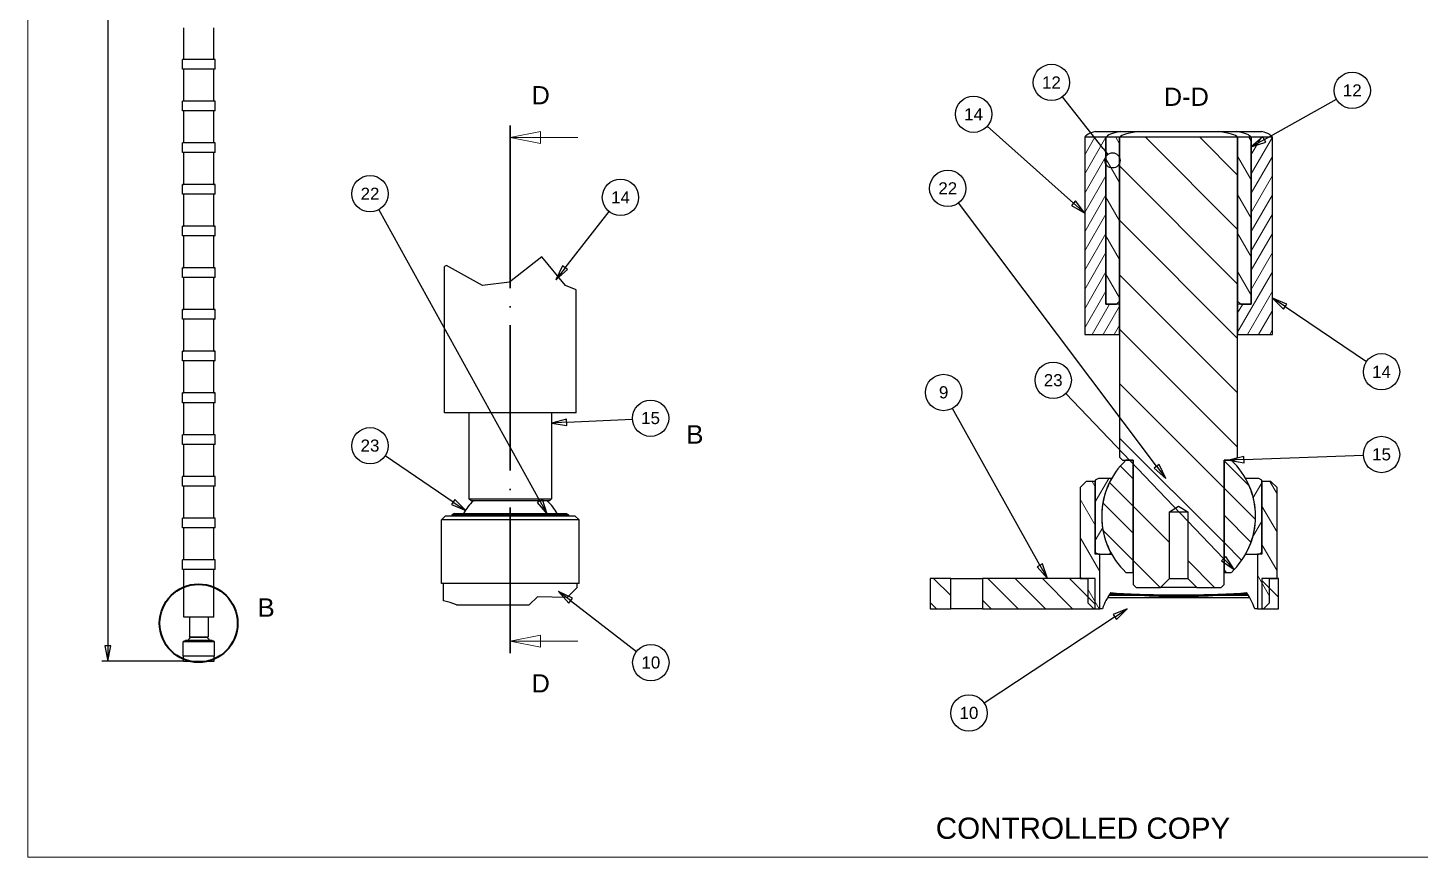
# Model space of a CAD drawing. Header units: millimetres. Extents: x 10 to 410, y 10 to 287.
# Drawn here: x 10 to 239.9, y 10 to 146.8 of the extents above; entities that cross this region are included whole.
import ezdxf

# ---------------------------------------------------------------- set-up
doc = ezdxf.new("R2010")
doc.units = ezdxf.units.MM
doc.linetypes.add('ACAD_ISO04W100', pattern=[30, 24, -3, 0, -3])
doc.linetypes.add('ACAD_ISO09W100', pattern=[45, 24, -3, 6, -3, 6, -3])
for name, color, linetype, lineweight in [('2dTransBorder', 7, 'Continuous', 25), ('2dTransTitleBlock', 7, 'Continuous', 25), ('Break Lines', 7, 'Continuous', 50), ('Callouts', 7, 'Continuous', 25), ('Detail Circle Lines', 7, 'ACAD_ISO09W100', 50), ('Dimensions', 7, 'Continuous', 25), ('Hatch', 7, 'Continuous', 25), ('Section View Lines', 7, 'ACAD_ISO09W100', 70), ('Visible Edges', 7, 'Continuous', 50)]:
    doc.layers.add(name, color=color, linetype=linetype, lineweight=lineweight)
doc.styles.add('Current-ISO', font='')
doc.styles.add('Text Style28', font='')
doc.styles.add('Text Style30', font='')
doc.styles.add('Text Style9', font='')
doc.styles.get('Current-ISO').set_extended_font_data('Arial')
doc.styles.get('Text Style28').set_extended_font_data('Arial')
doc.styles.get('Text Style30').set_extended_font_data('Arial')
doc.styles.get('Text Style9').set_extended_font_data('Arial')

msp = doc.modelspace()

# ---------------------------------------------------------------- linework, layer by layer
at = {"layer": '2dTransBorder', "lineweight": 0}
msp.add_lwpolyline([(410, 10), (10, 10), (10, 287), (410, 287)], close=True, dxfattribs=at)
at = {"layer": 'Break Lines', "color": 7, "linetype": 'Continuous', "lineweight": 25}
for p, q in [((94.85, 109.06), (89.54, 104.85)), ((98.76, 104.3), (94.85, 109.06)), ((79.12, 107.59), (78.81, 107.44)), ((85.06, 104.34), (79.12, 107.59)), ((89.54, 104.85), (85.06, 104.34)), ((100.51, 103.6), (98.76, 104.3)), ((94.13, 52.94), (92.78, 51.63)), ((99.04, 52.85), (94.13, 52.94)), ((100.68, 54.47), (99.04, 52.85)), ((79.74, 52.02), (78.63, 52.31)), ((80.76, 51.63), (79.74, 52.02))]:
    msp.add_line(p, q, dxfattribs=at).dxf.unprotected_set("ltscale", 0)
at = {"layer": 'Callouts', "color": 150, "linetype": 'Continuous', "lineweight": 25}
for p, q in [((187.55, 126.92), (180.85, 135.46)), ((214.16, 128.39), (226.06, 135.04)), ((182.64, 117.9), (168.39, 130.58)), ((213.91, 128.83), (211.98, 127.17)), ((214.4, 127.96), (213.91, 128.83)), ((187.55, 126.92), (188.32, 125.94)), ((214.16, 128.39), (211.98, 127.17)), ((211.98, 127.17), (214.4, 127.96)), ((196.37, 74.48), (163.68, 117.95)), ((182.97, 118.27), (182.3, 117.53)), ((182.3, 117.53), (184.5, 116.24)), ((182.64, 117.9), (184.5, 116.24)), ((184.5, 116.24), (182.97, 118.27)), ((94.53, 68.76), (67.95, 116.83)), ((98.69, 107.24), (106, 116.5)), ((98.3, 107.55), (97.15, 105.27)), ((98.69, 107.24), (97.15, 105.27)), ((97.15, 105.27), (99.09, 106.93)), ((99.09, 106.93), (98.3, 107.55)), ((217.57, 100.83), (215.5, 102.23)), ((217.85, 101.24), (215.5, 102.23)), ((215.5, 102.23), (217.3, 100.41)), ((217.3, 100.41), (217.85, 101.24)), ((217.57, 100.83), (231.03, 91.75)), ((207.43, 59.25), (181.36, 86.51)), ((177.11, 58.17), (162.66, 84.04)), ((98.95, 82.24), (96.48, 81.61)), ((98.98, 81.74), (96.48, 81.61)), ((96.48, 81.61), (99, 81.24)), ((99, 81.24), (98.95, 82.24)), ((98.98, 81.74), (109.83, 82.27)), ((80.22, 68.58), (68.97, 76.19)), ((210.76, 76.08), (208.28, 75.48)), ((210.8, 75.08), (210.76, 76.08)), ((210.78, 75.58), (230.51, 76.32)), ((196.77, 74.78), (195.97, 74.18)), ((195.97, 74.18), (197.87, 72.48)), ((196.37, 74.48), (197.87, 72.48)), ((197.87, 72.48), (196.77, 74.78)), ((210.78, 75.58), (208.28, 75.48)), ((208.28, 75.48), (210.8, 75.08)), ((80.5, 68.99), (79.94, 68.16)), ((82.29, 67.18), (80.5, 68.99)), ((94.96, 69), (94.09, 68.51)), ((95.73, 66.57), (94.96, 69)), ((79.94, 68.16), (82.29, 67.18)), ((80.22, 68.58), (82.29, 67.18)), ((94.09, 68.51), (95.73, 66.57)), ((94.53, 68.76), (95.73, 66.57)), ((177.55, 58.41), (176.67, 57.92)), ((176.67, 57.92), (178.33, 55.98)), ((177.11, 58.17), (178.33, 55.98)), ((178.33, 55.98), (177.55, 58.41)), ((207.79, 59.6), (207.07, 58.91)), ((207.07, 58.91), (209.16, 57.45)), ((207.43, 59.25), (209.16, 57.45)), ((209.16, 57.45), (207.79, 59.6)), ((99.6, 52.32), (97.62, 53.84)), ((99.91, 52.71), (97.62, 53.84)), ((97.62, 53.84), (99.3, 51.92)), ((99.3, 51.92), (99.91, 52.71)), ((99.6, 52.32), (110.49, 43.92)), ((191.53, 50.98), (189.17, 50.03)), ((189.44, 49.61), (191.53, 50.98)), ((189.72, 49.19), (191.53, 50.98)), ((189.44, 49.61), (167.88, 35.42)), ((189.17, 50.03), (189.72, 49.19))]:
    msp.add_line(p, q, dxfattribs=at)
for points in [[(213.91, 128.83), (211.98, 127.17), (214.4, 127.96), (213.91, 128.83)], [(182.3, 117.53), (184.5, 116.24), (182.97, 118.27), (182.3, 117.53)], [(98.3, 107.55), (97.15, 105.27), (99.09, 106.93), (98.3, 107.55)], [(217.85, 101.24), (215.5, 102.23), (217.3, 100.41), (217.85, 101.24)], [(98.95, 82.24), (96.48, 81.61), (99, 81.24), (98.95, 82.24)], [(210.76, 76.08), (208.28, 75.48), (210.8, 75.08), (210.76, 76.08)], [(195.97, 74.18), (197.87, 72.48), (196.77, 74.78), (195.97, 74.18)], [(79.94, 68.16), (82.29, 67.18), (80.5, 68.99), (79.94, 68.16)], [(94.09, 68.51), (95.73, 66.57), (94.96, 69), (94.09, 68.51)], [(176.67, 57.92), (178.33, 55.98), (177.55, 58.41), (176.67, 57.92)], [(207.07, 58.91), (209.16, 57.45), (207.79, 59.6), (207.07, 58.91)], [(99.91, 52.71), (97.62, 53.84), (99.3, 51.92), (99.91, 52.71)], [(189.72, 49.19), (191.53, 50.98), (189.17, 50.03), (189.72, 49.19)]]:
    msp.add_lwpolyline(points, dxfattribs=at)
for centre, radius in [((179, 137.81), 3), ((228.67, 136.5), 3), ((166.15, 132.57), 3), ((189.09, 124.95), 1.25), ((66.5, 119.45), 3), ((107.85, 118.85), 3), ((161.89, 120.34), 3), ((233.5, 90.08), 3), ((161.2, 86.66), 3), ((179.29, 88.67), 3), ((112.82, 82.42), 3), ((66.5, 77.87), 3), ((233.5, 76.43), 3), ((112.86, 42.09), 3), ((165.38, 33.77), 3)]:
    msp.add_circle(centre, radius, dxfattribs=at)
at = {"layer": 'Callouts', "color": 150}
for points in [[(213.91, 128.83), (211.98, 127.17), (214.4, 127.96), (213.91, 128.83)], [(182.3, 117.53), (184.5, 116.24), (182.97, 118.27), (182.3, 117.53)], [(98.3, 107.55), (97.15, 105.27), (99.09, 106.93), (98.3, 107.55)], [(217.85, 101.24), (215.5, 102.23), (217.3, 100.41), (217.85, 101.24)], [(98.95, 82.24), (96.48, 81.61), (99, 81.24), (98.95, 82.24)], [(210.76, 76.08), (208.28, 75.48), (210.8, 75.08), (210.76, 76.08)], [(195.97, 74.18), (197.87, 72.48), (196.77, 74.78), (195.97, 74.18)], [(79.94, 68.16), (82.29, 67.18), (80.5, 68.99), (79.94, 68.16)], [(94.09, 68.51), (95.73, 66.57), (94.96, 69), (94.09, 68.51)], [(176.67, 57.92), (178.33, 55.98), (177.55, 58.41), (176.67, 57.92)], [(207.07, 58.91), (209.16, 57.45), (207.79, 59.6), (207.07, 58.91)], [(99.91, 52.71), (97.62, 53.84), (99.3, 51.92), (99.91, 52.71)], [(189.72, 49.19), (191.53, 50.98), (189.17, 50.03), (189.72, 49.19)]]:
    msp.add_solid(points, dxfattribs=at)
at = {"layer": 'Detail Circle Lines', "color": 82, "linetype": 'Continuous', "lineweight": 40}
msp.add_circle((38.2, 48.59), 6.44, dxfattribs=at)
at = {"layer": 'Dimensions', "color": 150, "linetype": 'Continuous', "lineweight": 25}
for p, q in [((23.21, 252.64), (23.21, 44.84)), ((22.71, 44.84), (23.21, 42.34)), ((23.71, 44.84), (22.71, 44.84)), ((23.21, 44.84), (23.21, 42.34)), ((23.21, 42.34), (23.71, 44.84)), ((35.71, 42.34), (22.21, 42.34))]:
    msp.add_line(p, q, dxfattribs=at)
msp.add_lwpolyline([(22.71, 44.84), (23.21, 42.34), (23.71, 44.84), (22.71, 44.84)], dxfattribs=at)
at = {"layer": 'Dimensions', "color": 150}
msp.add_solid([(22.71, 44.84), (23.21, 42.34), (23.71, 44.84), (22.71, 44.84)], dxfattribs=at)
at = {"layer": 'Hatch', "color": 31, "linetype": 'Continuous', "lineweight": 9}
for p, q in [((188, 128.78), (184.5, 122.72)), ((186.17, 128.78), (184.5, 125.89)), ((190.25, 127.67), (189.61, 128.78)), ((209.75, 113.54), (194.51, 128.78)), ((209.75, 122.52), (203.49, 128.78)), ((212, 128.1), (211.61, 128.78)), ((215.5, 128.78), (212, 122.72)), ((213.67, 128.78), (212, 125.9)), ((188, 125.61), (184.5, 119.54)), ((190.25, 121.32), (188, 125.22)), ((212, 121.75), (209.75, 125.65)), ((215.5, 125.61), (212, 119.55)), ((188, 122.43), (184.5, 116.37)), ((209.75, 104.56), (190.25, 124.06)), ((215.5, 122.44), (212, 116.37)), ((188, 119.26), (184.5, 113.19)), ((190.25, 114.97), (188, 118.87)), ((212, 115.4), (209.75, 119.3)), ((215.5, 119.26), (212, 113.2)), ((188, 116.08), (184.5, 110.02)), ((209.75, 95.58), (190.25, 115.08)), ((215.5, 116.09), (212, 110.02)), ((188, 112.91), (184.5, 106.84)), ((212, 109.05), (209.75, 112.95)), ((215.5, 112.91), (212, 106.85)), ((190.25, 108.62), (188, 112.52)), ((188, 109.73), (184.5, 103.67)), ((215.5, 109.74), (212, 103.67)), ((188, 106.56), (184.5, 100.49)), ((190.25, 102.27), (188, 106.17)), ((209.75, 86.6), (190.25, 106.1)), ((212, 102.7), (209.75, 106.6)), ((215.5, 106.56), (209.75, 96.6)), ((188, 103.38), (184.5, 97.32)), ((188.6, 101.23), (185.71, 96.23)), ((210.59, 101.23), (209.75, 99.78)), ((215.5, 103.39), (211.37, 96.23)), ((190.25, 100.93), (187.54, 96.23)), ((215.5, 100.21), (213.21, 96.23)), ((190.25, 97.75), (189.38, 96.23)), ((209.75, 77.62), (190.25, 97.12)), ((215.5, 97.04), (215.04, 96.23)), ((207.5, 70.89), (190.25, 88.14)), ((207.5, 61.9), (190.25, 79.15)), ((192.5, 72.41), (190.45, 74.47)), ((211.57, 71.31), (207.5, 75.38)), ((186.25, 71.1), (185.74, 71.98)), ((188.5, 72.48), (186.25, 68.6)), ((192.5, 67.92), (188.66, 71.76)), ((213.75, 71.78), (212.28, 69.23)), ((216.25, 69.94), (215.07, 71.98)), ((186.25, 64.75), (183.75, 69.08)), ((212.62, 65.77), (207.5, 70.89)), ((192.5, 63.43), (187.55, 68.39)), ((198.5, 61.92), (192.5, 67.92)), ((216.25, 63.59), (213.75, 67.92)), ((187.48, 64.38), (186.25, 62.25)), ((211.95, 61.95), (207.5, 66.4)), ((213.75, 65.43), (212.17, 62.68)), ((187, 57.1), (183.75, 62.73)), ((192.5, 58.94), (187.61, 63.84)), ((188.8, 60.32), (188.61, 59.98)), ((210.4, 59), (207.5, 61.9)), ((216.25, 57.24), (213.75, 61.57)), ((196.96, 54.48), (192.5, 58.94)), ((205.94, 54.48), (201.5, 58.92)), ((162.38, 53.15), (159.54, 55.98)), ((173.52, 50.98), (168.52, 55.98)), ((178.01, 50.98), (173.01, 55.98)), ((182.5, 50.98), (177.5, 55.98)), ((186.25, 51.72), (181.99, 55.98)), ((183.98, 55.98), (183.75, 56.38)), ((207.93, 56.98), (207.5, 57.41)), ((215, 53.05), (213, 56.52)), ((216.5, 52.9), (213.75, 55.65)), ((186.87, 50.98), (185, 54.22)), ((160.05, 50.98), (159, 52.03)), ((169.03, 50.98), (167.63, 52.39)), ((213.93, 50.98), (213.75, 51.16))]:
    msp.add_line(p, q, dxfattribs=at)
at = {"layer": 'Section View Lines', "color": 82, "linetype": 'ACAD_ISO04W100', "lineweight": 35}
for p, q in [((89.66, 43.67), (89.66, 130.71)), ((89.66, 126.77), (89.66, 130.71)), ((89.66, 43.67), (89.66, 47.6))]:
    msp.add_line(p, q, dxfattribs=at)
at = {"layer": 'Section View Lines', "color": 82, "linetype": 'ACAD_ISO04W100', "lineweight": 0}
for p, q in [((94.66, 129.74), (89.66, 128.74)), ((94.66, 128.74), (89.66, 128.74)), ((89.66, 128.74), (94.66, 127.74)), ((94.66, 127.74), (94.66, 129.74)), ((100.8, 128.74), (94.66, 128.74)), ((94.66, 46.64), (89.66, 45.64)), ((94.66, 44.64), (94.66, 46.64)), ((94.66, 45.64), (89.66, 45.64)), ((89.66, 45.64), (94.66, 44.64)), ((100.8, 45.64), (94.66, 45.64))]:
    msp.add_line(p, q, dxfattribs=at)
for points in [[(94.66, 129.74), (89.66, 128.74), (94.66, 127.74), (94.66, 129.74)], [(94.66, 46.64), (89.66, 45.64), (94.66, 44.64), (94.66, 46.64)]]:
    msp.add_lwpolyline(points, dxfattribs=at)
at = {"layer": 'Section View Lines', "color": 82, "lineweight": 0}
for points in [[(94.66, 129.74), (89.66, 128.74), (94.66, 127.74), (94.66, 129.74)], [(94.66, 46.64), (89.66, 45.64), (94.66, 44.64), (94.66, 46.64)]]:
    msp.add_solid(points, dxfattribs=at)
at = {"layer": 'Visible Edges', "color": 7, "linetype": 'Continuous', "lineweight": 25}
for p, q in [((35.75, 141.7), (35.75, 146.82)), ((40.71, 141.7), (40.71, 146.82)), ((40.95, 141.62), (35.51, 141.62)), ((35.51, 140.02), (35.51, 141.62)), ((40.95, 140.02), (40.95, 141.62)), ((40.95, 140.02), (35.51, 140.02)), ((35.75, 134.82), (35.75, 139.94)), ((40.71, 134.82), (40.71, 139.94)), ((40.95, 134.74), (35.51, 134.74)), ((35.51, 133.14), (35.51, 134.74)), ((40.95, 133.14), (40.95, 134.74)), ((40.95, 133.14), (35.51, 133.14)), ((35.75, 127.94), (35.75, 133.06)), ((40.71, 127.94), (40.71, 133.06)), ((184.5, 128.78), (184.5, 96.23)), ((188, 128.78), (184.5, 128.78)), ((186.26, 129.7), (190.37, 129.7)), ((188, 101.23), (188, 128.78)), ((188, 128.78), (188, 101.23)), ((190.25, 128.78), (188, 128.78)), ((190.25, 128.78), (190.25, 75.98)), ((209.75, 128.78), (190.25, 128.78)), ((190.25, 101.73), (190.25, 128.78)), ((190.37, 129.7), (193.39, 129.7)), ((193.39, 129.7), (206.62, 129.7)), ((206.62, 129.7), (209.63, 129.7)), ((209.63, 129.7), (213.75, 129.7)), ((209.75, 75.98), (209.75, 128.78)), ((209.75, 128.78), (209.75, 101.73)), ((212, 128.78), (209.75, 128.78)), ((212, 128.78), (212, 101.23)), ((215.5, 128.78), (212, 128.78)), ((212, 101.23), (212, 128.78)), ((215.5, 96.23), (215.5, 128.78)), ((40.95, 127.86), (35.51, 127.86)), ((35.51, 126.26), (35.51, 127.86)), ((40.95, 126.26), (40.95, 127.86)), ((40.95, 126.26), (35.51, 126.26)), ((35.75, 121.06), (35.75, 126.18)), ((40.71, 121.06), (40.71, 126.18)), ((40.95, 120.98), (35.51, 120.98)), ((35.51, 119.38), (35.51, 120.98)), ((40.95, 119.38), (40.95, 120.98)), ((40.95, 119.38), (35.51, 119.38)), ((35.75, 114.18), (35.75, 119.3)), ((40.71, 114.18), (40.71, 119.3)), ((40.95, 114.1), (35.51, 114.1)), ((35.51, 112.5), (35.51, 114.1)), ((40.95, 112.5), (40.95, 114.1)), ((40.95, 112.5), (35.51, 112.5)), ((35.75, 107.3), (35.75, 112.42)), ((40.71, 107.3), (40.71, 112.42)), ((40.95, 107.22), (35.51, 107.22)), ((35.51, 105.62), (35.51, 107.22)), ((40.95, 105.62), (40.95, 107.22)), ((78.81, 83.3), (78.81, 107.44)), ((40.95, 105.62), (35.51, 105.62)), ((35.75, 100.42), (35.75, 105.54)), ((40.71, 100.42), (40.71, 105.54)), ((100.51, 83.3), (100.51, 103.6)), ((190.25, 101.23), (188, 101.23)), ((188, 101.23), (189.75, 101.23)), ((189.75, 101.23), (190.25, 101.73)), ((190.25, 96.23), (190.25, 101.23)), ((209.75, 101.73), (210.25, 101.23)), ((212, 101.23), (209.75, 101.23)), ((209.75, 101.23), (209.75, 96.23)), ((210.25, 101.23), (212, 101.23)), ((40.95, 100.34), (35.51, 100.34)), ((35.51, 98.74), (35.51, 100.34)), ((40.95, 98.74), (40.95, 100.34)), ((40.95, 98.74), (35.51, 98.74)), ((35.75, 93.54), (35.75, 98.66)), ((40.71, 93.54), (40.71, 98.66)), ((184.5, 96.23), (190.25, 96.23)), ((209.75, 96.23), (215.5, 96.23)), ((40.95, 93.46), (35.51, 93.46)), ((35.51, 91.86), (35.51, 93.46)), ((40.95, 91.86), (40.95, 93.46)), ((40.95, 91.86), (35.51, 91.86)), ((35.75, 86.66), (35.75, 91.78)), ((40.71, 86.66), (40.71, 91.78)), ((40.95, 86.58), (35.51, 86.58)), ((35.51, 84.98), (35.51, 86.58)), ((40.95, 84.98), (40.95, 86.58)), ((40.95, 84.98), (35.51, 84.98)), ((35.75, 79.78), (35.75, 84.9)), ((40.71, 79.78), (40.71, 84.9)), ((100.51, 83.3), (78.81, 83.3)), ((82.83, 83.3), (82.83, 69.13)), ((96.48, 83.3), (96.48, 69.13)), ((40.95, 79.7), (35.51, 79.7)), ((35.51, 78.1), (35.51, 79.7)), ((40.95, 78.1), (40.95, 79.7)), ((40.95, 78.1), (35.51, 78.1)), ((35.75, 72.9), (35.75, 78.02)), ((40.71, 72.9), (40.71, 78.02)), ((190.25, 75.98), (190.75, 75.48)), ((209.25, 75.48), (209.75, 75.98)), ((190.75, 75.48), (192.5, 75.48)), ((192.5, 75.48), (191.3, 75.48)), ((192.5, 56.98), (192.5, 75.48)), ((192.5, 75.48), (192.5, 54.98)), ((207.5, 75.48), (207.5, 56.98)), ((208.7, 75.48), (207.5, 75.48)), ((207.5, 75.48), (209.25, 75.48)), ((207.5, 54.98), (207.5, 75.48)), ((40.95, 72.82), (35.51, 72.82)), ((35.51, 71.22), (35.51, 72.82)), ((40.95, 71.22), (40.95, 72.82)), ((184.75, 71.98), (183.75, 70.98)), ((186.25, 71.98), (184.75, 71.98)), ((186.75, 72.48), (186.25, 72.2)), ((186.25, 72.2), (186.25, 60.27)), ((186.25, 59.98), (186.25, 71.98)), ((188.95, 72.48), (186.75, 72.48)), ((213.25, 72.48), (211.06, 72.48)), ((213.75, 72.2), (213.25, 72.48)), ((213.75, 60.27), (213.75, 72.2)), ((213.75, 71.98), (213.75, 59.98)), ((215.25, 71.98), (213.75, 71.98)), ((216.25, 70.98), (215.25, 71.98)), ((40.95, 71.22), (35.51, 71.22)), ((35.75, 66.02), (35.75, 71.14)), ((40.71, 66.02), (40.71, 71.14)), ((82.83, 69.13), (83.24, 69.13)), ((83.18, 68.78), (82.83, 69.13)), ((83.24, 69.13), (96.48, 69.13)), ((96.13, 68.78), (96.48, 69.13)), ((183.75, 70.98), (183.75, 55.98)), ((216.25, 55.98), (216.25, 70.98)), ((80.38, 66.68), (80.03, 66.47)), ((80.38, 66.68), (98.93, 66.68)), ((83.57, 68.78), (83.18, 68.78)), ((96.13, 68.78), (83.57, 68.78)), ((98.93, 66.68), (99.28, 66.47)), ((198.5, 66.98), (200, 67.89)), ((198.5, 66.98), (201.5, 66.98)), ((198.5, 55.98), (198.5, 66.98)), ((200, 67.89), (201.5, 66.98)), ((201.5, 66.98), (201.5, 55.98)), ((40.95, 65.94), (35.51, 65.94)), ((35.51, 64.34), (35.51, 65.94)), ((40.95, 64.34), (40.95, 65.94)), ((78.98, 66.33), (78.28, 65.63)), ((88.29, 65.63), (78.28, 65.63)), ((78.28, 55.13), (78.28, 65.63)), ((78.98, 66.33), (88.37, 66.33)), ((99.28, 66.47), (80.03, 66.47)), ((80.03, 66.47), (80.03, 66.33)), ((101.03, 65.63), (88.29, 65.63)), ((88.37, 66.33), (100.33, 66.33)), ((99.28, 66.47), (99.28, 66.33)), ((100.33, 66.33), (101.03, 65.63)), ((101.03, 55.13), (101.03, 65.63)), ((40.95, 64.34), (35.51, 64.34)), ((35.75, 59.14), (35.75, 64.26)), ((40.71, 59.14), (40.71, 64.26)), ((186.25, 60.27), (186.75, 59.98)), ((187, 59.98), (186.25, 59.98)), ((186.75, 59.98), (188.95, 59.98)), ((187, 50.98), (187, 59.98)), ((211.06, 59.98), (213.25, 59.98)), ((213, 59.98), (213, 50.98)), ((213.75, 59.98), (213, 59.98)), ((213.25, 59.98), (213.75, 60.27)), ((40.95, 59.06), (35.51, 59.06)), ((35.51, 57.46), (35.51, 59.06)), ((40.95, 57.46), (40.95, 59.06)), ((40.95, 57.46), (35.51, 57.46)), ((35.75, 49.58), (35.75, 57.38)), ((40.71, 49.58), (40.71, 57.38)), ((159, 55.98), (159, 50.98)), ((162.38, 55.98), (159, 55.98)), ((162.38, 55.98), (167.63, 55.98)), ((162.38, 50.98), (162.38, 55.98)), ((167.63, 55.98), (167.63, 50.98)), ((186.25, 55.98), (167.63, 55.98)), ((183.75, 55.98), (185, 55.98)), ((185, 55.98), (185, 51.98)), ((186.25, 50.98), (186.25, 55.98)), ((191.3, 56.98), (192.5, 56.98)), ((197, 54.48), (198.5, 55.98)), ((198.5, 55.98), (201.5, 55.98)), ((201.5, 55.98), (203, 54.48)), ((207.5, 56.98), (208.7, 56.98)), ((213.75, 55.98), (213.75, 50.98)), ((216.5, 55.98), (213.75, 55.98)), ((215, 51.98), (215, 55.98)), ((215, 55.98), (216.25, 55.98)), ((216.5, 50.98), (216.5, 55.98)), ((78.63, 55.13), (78.28, 55.13)), ((100.68, 55.13), (78.63, 55.13)), ((78.63, 52.31), (78.63, 55.13)), ((101.03, 55.13), (100.68, 55.13)), ((100.68, 54.47), (100.68, 55.13)), ((188.52, 53.24), (197.69, 53.24)), ((192.5, 54.98), (193, 54.48)), ((193, 54.48), (197, 54.48)), ((193.58, 53.24), (206.43, 53.24)), ((203, 54.48), (197, 54.48)), ((202.31, 53.24), (211.48, 53.24)), ((203, 54.48), (207, 54.48)), ((207, 54.48), (207.5, 54.98)), ((80.76, 51.63), (92.78, 51.63)), ((159, 50.98), (162.38, 50.98)), ((167.63, 50.98), (162.38, 50.98)), ((167.63, 50.98), (186.25, 50.98)), ((185, 51.98), (186, 50.98)), ((186, 50.98), (187, 50.98)), ((187.44, 50.98), (187, 50.98)), ((188.29, 52.85), (211.72, 52.85)), ((213, 50.98), (212.57, 50.98)), ((213, 50.98), (214, 50.98)), ((213.75, 50.98), (216.5, 50.98)), ((214, 50.98), (215, 51.98)), ((40.71, 49.58), (35.75, 49.58)), ((36.67, 49.58), (36.67, 46.34)), ((39.79, 49.58), (39.79, 46.34)), ((36.67, 46.34), (36.76, 46.34)), ((36.75, 46.26), (36.67, 46.34)), ((36.84, 46.26), (36.75, 46.26)), ((36.76, 46.34), (39.79, 46.34)), ((39.71, 46.26), (36.84, 46.26)), ((39.71, 46.26), (39.79, 46.34)), ((35.79, 45.7), (35.63, 45.54)), ((37.92, 45.54), (35.63, 45.54)), ((35.63, 43.14), (35.63, 45.54)), ((35.79, 45.7), (37.94, 45.7)), ((36.11, 45.78), (36.03, 45.73)), ((40.43, 45.73), (36.03, 45.73)), ((36.03, 45.73), (36.03, 45.7)), ((36.11, 45.78), (40.35, 45.78)), ((40.83, 45.54), (37.92, 45.54)), ((37.94, 45.7), (40.67, 45.7)), ((40.35, 45.78), (40.43, 45.73)), ((40.43, 45.73), (40.43, 45.7)), ((40.67, 45.7), (40.83, 45.54)), ((40.83, 43.14), (40.83, 45.54)), ((35.71, 43.14), (35.63, 43.14)), ((35.71, 42.34), (35.71, 43.14)), ((40.75, 43.14), (35.71, 43.14)), ((35.71, 42.34), (40.75, 42.34)), ((40.83, 43.14), (40.75, 43.14)), ((40.75, 42.34), (40.75, 43.14))]:
    msp.add_line(p, q, dxfattribs=at).dxf.unprotected_set("ltscale", 0)
for centre, radius, start, end in [((35.67, 141.7), 0.08, 270, 0), ((40.79, 141.7), 0.08, 180, 270), ((35.67, 139.94), 0.08, 0, 90), ((40.79, 139.94), 0.08, 90, 180), ((35.67, 134.82), 0.08, 270, 0), ((40.79, 134.82), 0.08, 180, 270), ((35.67, 133.06), 0.08, 0, 90), ((40.79, 133.06), 0.08, 90, 180), ((35.67, 127.94), 0.08, 270, 0), ((40.79, 127.94), 0.08, 180, 270), ((35.67, 126.18), 0.08, 0, 90), ((40.79, 126.18), 0.08, 90, 180), ((35.67, 121.06), 0.08, 270, 0), ((40.79, 121.06), 0.08, 180, 270), ((35.67, 119.3), 0.08, 0, 90), ((40.79, 119.3), 0.08, 90, 180), ((35.67, 114.18), 0.08, 270, 0), ((40.79, 114.18), 0.08, 180, 270), ((35.67, 112.42), 0.08, 0, 90), ((40.79, 112.42), 0.08, 90, 180), ((35.67, 107.3), 0.08, 270, 0), ((40.79, 107.3), 0.08, 180, 270), ((35.67, 105.54), 0.08, 0, 90), ((40.79, 105.54), 0.08, 90, 180), ((35.67, 100.42), 0.08, 270, 0), ((40.79, 100.42), 0.08, 180, 270), ((35.67, 98.66), 0.08, 0, 90), ((40.79, 98.66), 0.08, 90, 180), ((35.67, 93.54), 0.08, 270, 0), ((40.79, 93.54), 0.08, 180, 270), ((35.67, 91.78), 0.08, 0, 90), ((40.79, 91.78), 0.08, 90, 180), ((35.67, 86.66), 0.08, 270, 0), ((40.79, 86.66), 0.08, 180, 270), ((35.67, 84.9), 0.08, 0, 90), ((40.79, 84.9), 0.08, 90, 180), ((35.67, 79.78), 0.08, 270, 0), ((40.79, 79.78), 0.08, 180, 270), ((35.67, 78.02), 0.08, 0, 90), ((40.79, 78.02), 0.08, 90, 180), ((200, 66.23), 12.7, 133.2296, 226.7704), ((200.01, 66.23), 12.7, 313.2296, 46.7704), ((35.67, 72.9), 0.08, 270, 0), ((40.79, 72.9), 0.08, 180, 270), ((200, 66.23), 12.7, 150.5076, 209.4924), ((200.01, 66.23), 12.7, 330.5076, 29.4924), ((35.67, 71.14), 0.08, 0, 90), ((40.79, 71.14), 0.08, 90, 180), ((89.65, 62.3), 8.89, 133.2296, 150.5076), ((89.66, 62.3), 8.89, 29.4924, 46.7704), ((35.67, 66.02), 0.08, 270, 0), ((40.79, 66.02), 0.08, 180, 270), ((35.67, 64.26), 0.08, 0, 90), ((40.79, 64.26), 0.08, 90, 180), ((35.67, 59.14), 0.08, 270, 0), ((40.79, 59.14), 0.08, 180, 270), ((35.67, 57.38), 0.08, 0, 90), ((40.79, 57.38), 0.08, 90, 180), ((38.23, 44.78), 2.03, 133.2296, 150.5076), ((38.23, 44.78), 2.03, 29.4924, 46.7704)]:
    msp.add_arc(centre, radius, start, end, dxfattribs=at).dxf.unprotected_set("ltscale", 0)
for centre, major_axis, ratio, start_param, end_param in [((200, 128.66), (15.5, 0), 0.145574, 2.661259, 3.086018), ((200, 128.66), (12, 0), 0.145574, 2.502026, 3.069784), ((200, 128.66), (-12, 0), 0.145574, 5.643619, 6.211377), ((200, 128.66), (9.75, 0), 0.145574, 2.316543, 3.053174), ((200, 128.66), (-9.75, 0), 0.145574, 5.458135, 6.194767), ((200, 128.66), (9.75, 0), 0.145574, 0.088419, 0.82505), ((200, 128.66), (-9.75, 0), 0.145574, 3.230011, 3.966642), ((200, 128.66), (12, 0), 0.145574, 0.071808, 0.639566), ((200, 128.66), (-12, 0), 0.145574, 3.213401, 3.781159), ((200, 128.66), (15.5, 0), 0.145574, 0.055574, 0.480334), ((200, 48.25), (13, 0), 0.817929, 2.610656, 2.8814), ((200, 54.01), (15, 0), 0.05662, 3.855317, 4.269778), ((200, 54.01), (-13.75, 0), 0.05662, 0.610923, 1.401987), ((200, 54.01), (13, 0), 0.05662, 3.67253, 5.752248), ((200, 55.61), (15, 0), 0.174941, 4.269778, 5.154999), ((200, 55.61), (-13.75, 0), 0.174941, 1.401987, 1.739606), ((200, 54.01), (-13.75, 0), 0.05662, 1.739606, 2.530669), ((200, 54.01), (15, 0), 0.05662, 5.154999, 5.569461), ((200, 48.25), (13, 0), 0.817929, 0.260193, 0.530937)]:
    msp.add_ellipse(centre, major_axis=major_axis, ratio=ratio, start_param=start_param, end_param=end_param, dxfattribs=at).dxf.unprotected_set("ltscale", 0)

# ---------------------------------------------------------------- texts
at = {"layer": '2dTransTitleBlock', "color": 7, "lineweight": 5, "insert": (159.9, 12.97), "char_height": 3.5, "attachment_point": 7, "line_spacing_factor": 0.860831, "style": 'Current-ISO'}
msp.add_mtext('CONTROLLED COPY', dxfattribs=at)
at = {"layer": 'Callouts', "color": 150, "linetype": 'Continuous', "lineweight": 25, "char_height": 2, "attachment_point": 7, "style": 'Text Style28'}
for s, insert in [('12', (177.45, 136.81)), ('12', (227.12, 135.5)), ('14', (164.6, 131.56)), ('22', (64.94, 118.45)), ('14', (106.3, 117.85)), ('22', (160.33, 119.34)), ('23', (177.74, 87.66)), ('14', (231.95, 89.07)), ('9', (160.43, 85.66)), ('15', (111.26, 81.42)), ('23', (64.94, 76.87)), ('15', (231.95, 75.43)), ('10', (111.31, 41.09)), ('10', (163.83, 32.77))]:
    msp.add_mtext(s, dxfattribs=dict(at, insert=insert))
at = {"layer": 'Callouts', "color": 150, "linetype": 'Continuous', "lineweight": 50, "attachment_point": 7}
for s, insert, char_height, style in [('D-D ', (197.55, 133.95), 3, 'Text Style30'), ('B ', (118.71, 78.22), 3.048, 'Text Style9')]:
    msp.add_mtext(s, dxfattribs=dict(at, insert=insert, char_height=char_height, style=style))
at = {"layer": 'Detail Circle Lines', "color": 82, "linetype": 'Continuous', "lineweight": 0, "insert": (47.92, 49.65), "char_height": 3.05, "attachment_point": 7, "style": 'Text Style9'}
msp.add_mtext('B', dxfattribs=at)
at = {"layer": 'Section View Lines', "color": 82, "linetype": 'ACAD_ISO04W100', "lineweight": 0, "insert": (93.16, 134.21), "char_height": 3, "attachment_point": 7, "style": 'Text Style30'}
msp.add_mtext('D', dxfattribs=at)
at = {"layer": 'Section View Lines', "color": 82, "linetype": 'ACAD_ISO04W100', "lineweight": 0, "insert": (93.16, 37.17), "char_height": 3, "attachment_point": 7, "line_spacing_factor": 0.35, "style": 'Text Style30'}
msp.add_mtext('D', dxfattribs=at)

doc.saveas('drawing.dxf')
